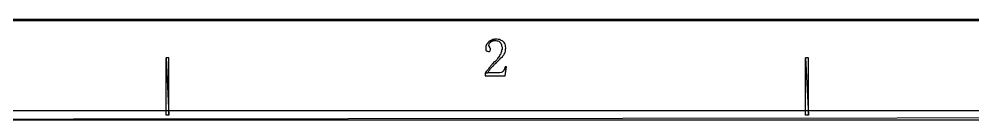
# Model space of a CAD drawing. Extents: x -15.4 to 0.8, y 0.3 to 11.8.
# Drawn here: x -13.943 to -12.082, y 11.427 to 11.624 of the extents above; entities that cross this region are included whole.
import ezdxf

# ---------------------------------------------------------------- set-up
doc = ezdxf.new("R2010")
doc.units = 0
doc.header["$MEASUREMENT"] = 0
doc.linetypes.add('AUSGEZOGEN', pattern=[0])
doc.layers.get('0').update_dxf_attribs({"linetype": 'AUSGEZOGEN'})

msp = doc.modelspace()

# ---------------------------------------------------------------- linework, layer by layer
for points in [[(0.2687, 11.6236), (-15.3829, 11.6211), (-15.3829, 11.6211), (-15.3846, 11.6236), (0.2687, 11.6236)], [(0.2662, 11.6211), (0.2687, 11.6236), (0.2687, 11.6236), (-15.3829, 11.6211), (0.2662, 11.6211)], [(-13.0129, 11.5844), (-13.0146, 11.5844), (-13.0146, 11.5844), (-13.0163, 11.5836), (-13.0163, 11.5836), (-13.0188, 11.5836), (-13.0188, 11.5836), (-13.0204, 11.5827), (-13.0204, 11.5827), (-13.0221, 11.5819), (-13.0221, 11.5819), (-13.0129, 11.5819), (-13.0129, 11.5819), (-13.0104, 11.5811), (-13.0104, 11.5811), (-13.0088, 11.5811), (-13.0088, 11.5811), (-13.0071, 11.5802), (-13.0071, 11.5802), (-13.0054, 11.5794), (-13.0054, 11.5794), (-13.0029, 11.5769), (-13.0029, 11.5769), (-13.0013, 11.5736), (-13.0013, 11.5736), (-13.0013, 11.5711), (-13.0013, 11.5711), (-13.0004, 11.5686), (-13.0004, 11.5686), (-13.0004, 11.5644), (-13.0004, 11.5644), (-13.0013, 11.5627), (-13.0013, 11.5627), (-13.0013, 11.5602), (-13.0013, 11.5602), (-13.0029, 11.5569), (-13.0029, 11.5569), (-13.0038, 11.5544), (-13.0038, 11.5544), (-13.0046, 11.5536), (-13.0046, 11.5536), (-13.0054, 11.5519), (-13.0054, 11.5519), (-13.0071, 11.5502), (-13.0071, 11.5502), (-13.0079, 11.5486), (-13.0079, 11.5486), (-13.0096, 11.5469), (-13.0096, 11.5469), (-13.0104, 11.5444), (-13.0104, 11.5444), (-13.0138, 11.5411), (-13.0138, 11.5411), (-13.0154, 11.5402), (-13.0154, 11.5402), (-13.0171, 11.5386), (-13.0171, 11.5386), (-13.0188, 11.5369), (-13.0188, 11.5369), (-13.0204, 11.5352), (-13.0204, 11.5352), (-13.0213, 11.5336), (-13.0213, 11.5336), (-13.0229, 11.5319), (-13.0229, 11.5319), (-13.0238, 11.5302), (-13.0238, 11.5302), (-13.0263, 11.5277), (-13.0263, 11.5277), (-13.0271, 11.5261), (-13.0271, 11.5261), (-13.0304, 11.5227), (-13.0304, 11.5227), (-13.0313, 11.5211), (-13.0313, 11.5211), (-13.0329, 11.5194), (-13.0329, 11.5194), (-13.0338, 11.5177), (-13.0338, 11.5177), (-13.0288, 11.5186), (-13.0288, 11.5186), (-13.0279, 11.5202), (-13.0279, 11.5202), (-13.0271, 11.5211), (-13.0271, 11.5211), (-13.0263, 11.5227), (-13.0263, 11.5227), (-13.0246, 11.5244), (-13.0246, 11.5244), (-13.0229, 11.5269), (-13.0229, 11.5269), (-13.0196, 11.5302), (-13.0196, 11.5302), (-13.0188, 11.5319), (-13.0188, 11.5319), (-13.0171, 11.5327), (-13.0171, 11.5327), (-13.0163, 11.5344), (-13.0163, 11.5344), (-13.0146, 11.5361), (-13.0146, 11.5361), (-13.0129, 11.5369), (-13.0129, 11.5369), (-13.0113, 11.5386), (-13.0113, 11.5386), (-13.0046, 11.5452), (-13.0046, 11.5452), (-13.0029, 11.5477), (-13.0029, 11.5477), (-13.0013, 11.5486), (-13.0013, 11.5486), (-12.9996, 11.5502), (-12.9996, 11.5502), (-12.9988, 11.5519), (-12.9988, 11.5519), (-12.9971, 11.5536), (-12.9971, 11.5536), (-12.9963, 11.5552), (-12.9963, 11.5552), (-12.9954, 11.5569), (-12.9954, 11.5569), (-12.9946, 11.5586), (-12.9946, 11.5586), (-12.9938, 11.5611), (-12.9938, 11.5611), (-12.9938, 11.5652), (-12.9938, 11.5652), (-12.9929, 11.5669), (-12.9929, 11.5669), (-12.9929, 11.5677), (-12.9929, 11.5677), (-12.9938, 11.5702), (-12.9938, 11.5702), (-12.9938, 11.5719), (-12.9938, 11.5719), (-12.9946, 11.5744), (-12.9946, 11.5744), (-12.9954, 11.5761), (-12.9954, 11.5761), (-12.9963, 11.5777), (-12.9963, 11.5777), (-12.9979, 11.5794), (-12.9979, 11.5794), (-12.9988, 11.5802), (-12.9988, 11.5802), (-13.0004, 11.5811), (-13.0004, 11.5811), (-13.0021, 11.5819), (-13.0021, 11.5819), (-13.0038, 11.5827), (-13.0038, 11.5827), (-13.0054, 11.5836), (-13.0054, 11.5836), (-13.0079, 11.5836), (-13.0079, 11.5836), (-13.0104, 11.5844), (-13.0129, 11.5844)], [(-13.0221, 11.5819), (-13.0238, 11.5811), (-13.0238, 11.5811), (-13.0263, 11.5794), (-13.0263, 11.5794), (-13.0279, 11.5777), (-13.0279, 11.5777), (-13.0296, 11.5761), (-13.0296, 11.5761), (-13.0304, 11.5744), (-13.0304, 11.5744), (-13.0313, 11.5727), (-13.0313, 11.5727), (-13.0321, 11.5711), (-13.0321, 11.5711), (-13.0321, 11.5636), (-13.0321, 11.5636), (-13.0313, 11.5619), (-13.0313, 11.5619), (-13.0288, 11.5611), (-13.0288, 11.5611), (-13.0271, 11.5602), (-13.0271, 11.5602), (-13.0254, 11.5602), (-13.0254, 11.5602), (-13.0238, 11.5619), (-13.0238, 11.5619), (-13.0229, 11.5644), (-13.0229, 11.5644), (-13.0229, 11.5661), (-13.0229, 11.5661), (-13.0246, 11.5677), (-13.0246, 11.5677), (-13.0246, 11.5686), (-13.0246, 11.5686), (-13.0263, 11.5719), (-13.0263, 11.5719), (-13.0254, 11.5744), (-13.0254, 11.5744), (-13.0254, 11.5761), (-13.0254, 11.5761), (-13.0238, 11.5777), (-13.0238, 11.5777), (-13.0221, 11.5786), (-13.0221, 11.5786), (-13.0221, 11.5794), (-13.0221, 11.5794), (-13.0204, 11.5802), (-13.0204, 11.5802), (-13.0179, 11.5811), (-13.0179, 11.5811), (-13.0163, 11.5819), (-13.0163, 11.5819), (-13.0138, 11.5819), (-13.0221, 11.5819)], [(-13.6504, 11.5477), (-13.6554, 11.5477), (-13.6554, 11.5477), (-13.6504, 11.4361), (-13.6504, 11.5477)], [(-13.6554, 11.5477), (-13.6504, 11.4361), (-13.6504, 11.4361), (-13.6554, 11.4361), (-13.6554, 11.5477)], [(-12.4029, 11.5477), (-12.4088, 11.5477), (-12.4088, 11.5477), (-12.4029, 11.4361), (-12.4029, 11.5477)], [(-12.4088, 11.5477), (-12.4029, 11.4361), (-12.4029, 11.4361), (-12.4088, 11.4361), (-12.4088, 11.5477)], [(-12.9921, 11.5302), (-12.9946, 11.5302), (-12.9946, 11.5302), (-12.9954, 11.5294), (-12.9954, 11.5294), (-12.9954, 11.5269), (-12.9954, 11.5269), (-12.9963, 11.5252), (-12.9963, 11.5252), (-12.9979, 11.5219), (-12.9979, 11.5219), (-12.9988, 11.5211), (-12.9988, 11.5211), (-13.0004, 11.5202), (-13.0004, 11.5202), (-13.0021, 11.5194), (-13.0021, 11.5194), (-13.0046, 11.5186), (-13.0046, 11.5186), (-13.0288, 11.5186), (-13.0288, 11.5186), (-13.0338, 11.5177), (-13.0338, 11.5177), (-13.0338, 11.5127), (-13.0338, 11.5127), (-12.9946, 11.5127), (-12.9921, 11.5302)], [(0.0904, 11.4452), (-14.9088, 11.4269), (-14.9088, 11.4269), (-14.9279, 11.4452), (0.0904, 11.4452)], [(0.0721, 11.4269), (0.0904, 11.4452), (0.0904, 11.4452), (-14.9088, 11.4269), (0.0721, 11.4269)]]:
    msp.add_lwpolyline(points)

doc.saveas('drawing.dxf')
